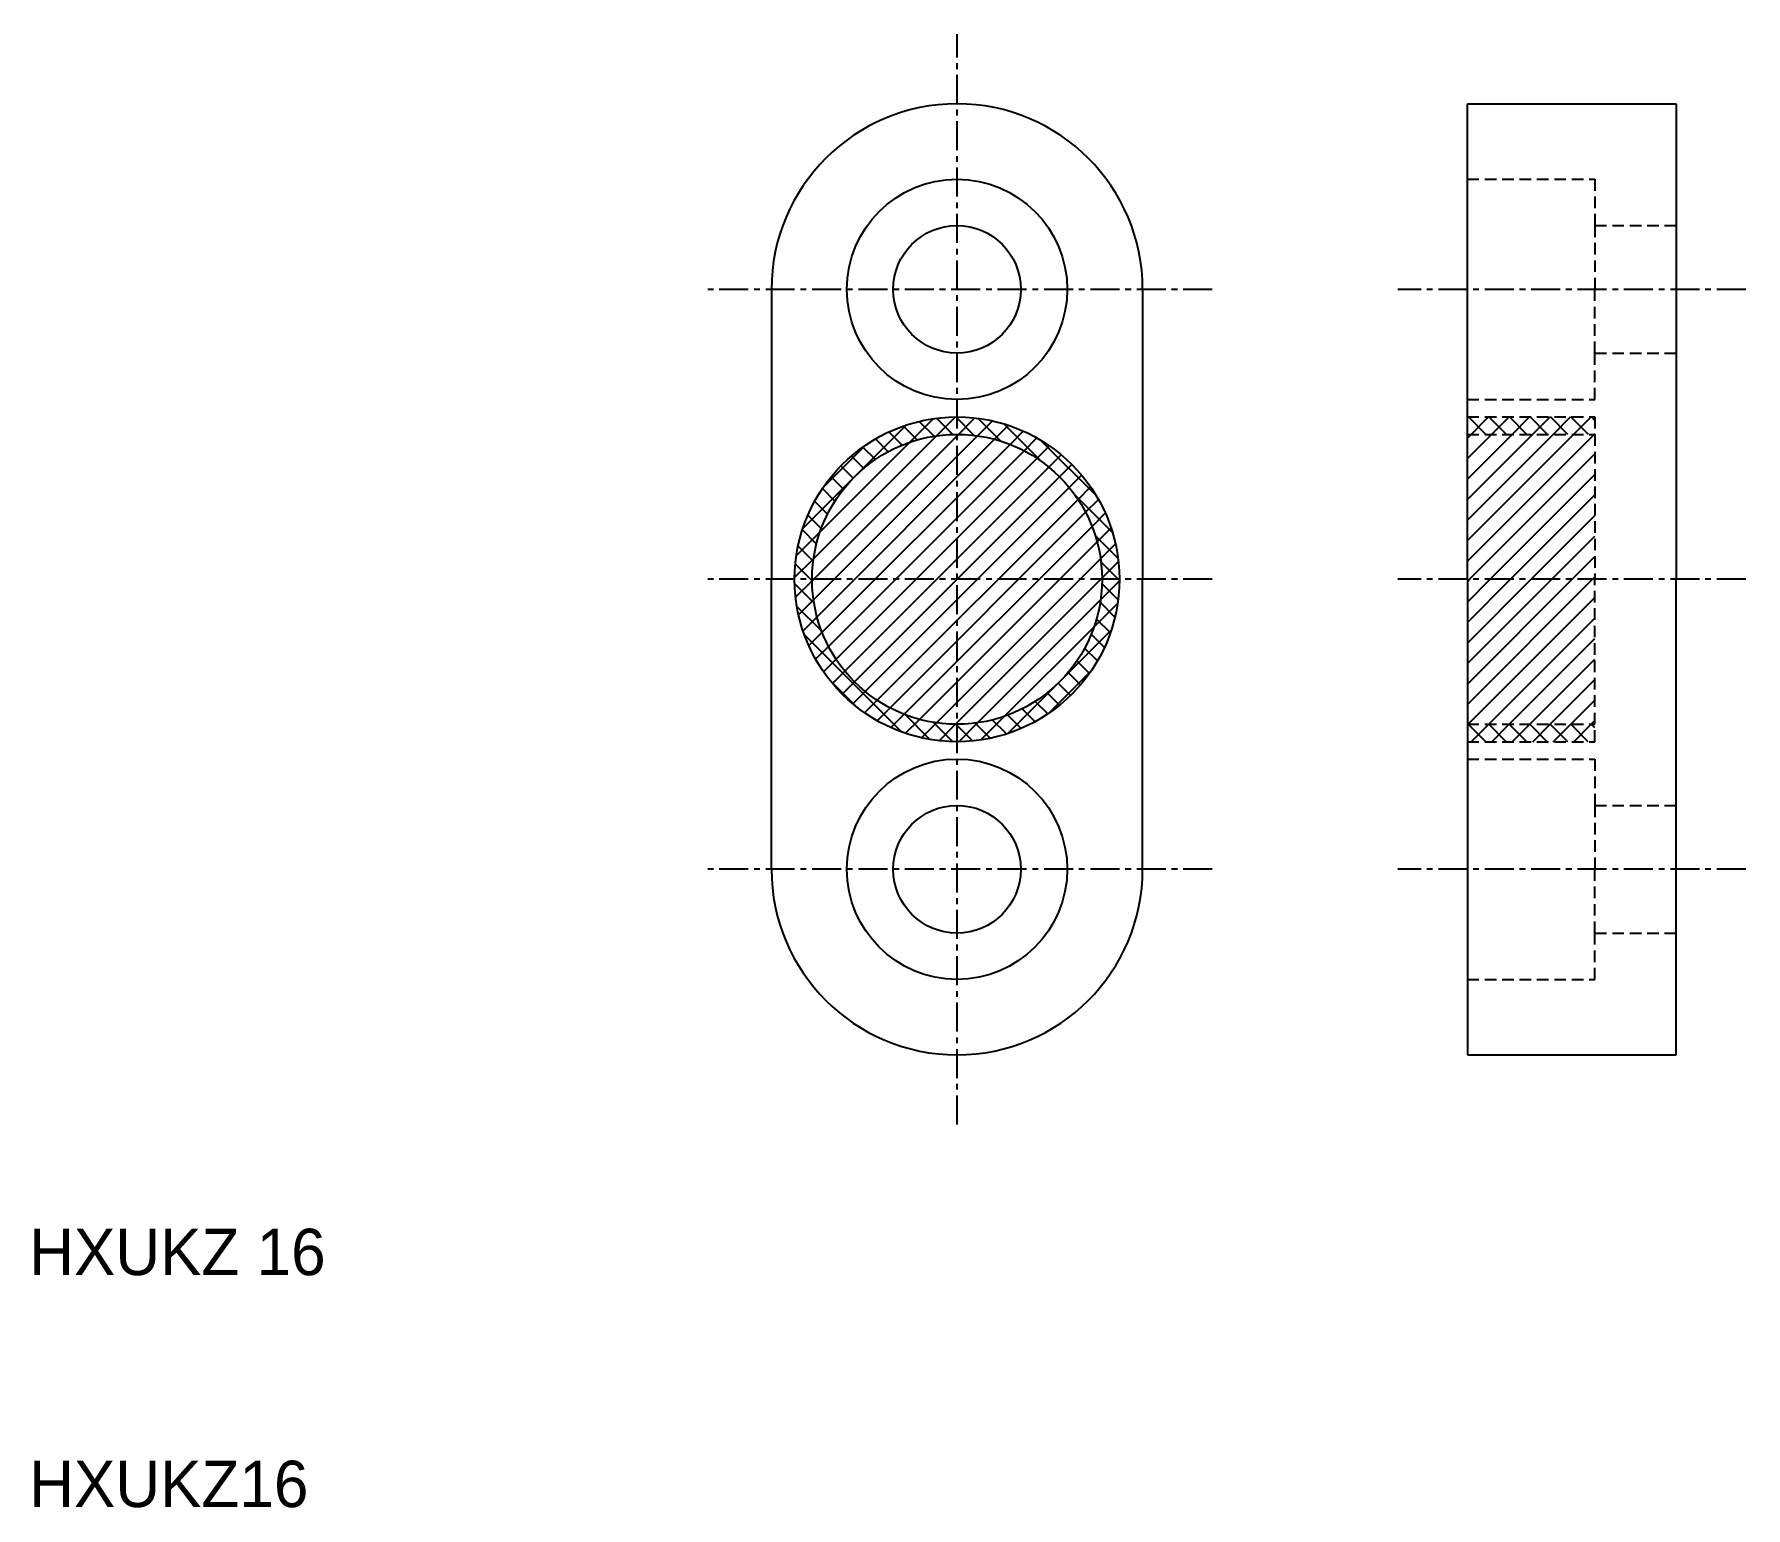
# Model space of a CAD drawing. Extents: x 10.2 to 84, y 10 to 73.5.
import ezdxf

# ---------------------------------------------------------------- set-up
doc = ezdxf.new("R2010")
doc.units = 0
doc.linetypes.add('CENTER', pattern=[2, 1.25, -0.25, 0.25, -0.25])
doc.linetypes.add('DASHED', pattern=[0.75, 0.5, -0.25])
doc.layers.get('0').update_dxf_attribs({"linetype": 'CONTINUOUS'})
doc.layers.add('CENTER', color=1, linetype='CENTER')

# ---------------------------------------------------------------- blocks, each defined once
blk = doc.blocks.new('*X16')
at = {"color": 0, "linetype": 'CONTINUOUS'}
for p, q in [((43.75, 49.937), (50.063, 56.25)), ((43.813, 49.116), (50.884, 56.187)), ((43.813, 50.884), (49.116, 56.187)), ((43.963, 48.382), (51.618, 56.037)), ((44.096, 52.051), (47.949, 55.904)), ((44.182, 47.717), (52.283, 55.818)), ((44.458, 47.11), (52.89, 55.542)), ((44.786, 46.554), (53.446, 55.214)), ((45.161, 46.045), (53.955, 54.839)), ((45.581, 45.581), (54.419, 54.419)), ((46.045, 45.161), (54.839, 53.955)), ((46.554, 44.786), (55.214, 53.446)), ((47.11, 44.458), (55.542, 52.89)), ((47.717, 44.182), (55.818, 52.283)), ((48.382, 43.963), (56.037, 51.618)), ((49.116, 43.813), (56.187, 50.884)), ((49.937, 43.75), (56.25, 50.063)), ((50.884, 43.813), (56.187, 49.116)), ((52.051, 44.096), (55.904, 47.949))]:
    blk.add_line(p, q, dxfattribs=at)
blk = doc.blocks.new('*X17')
at = {"color": 0, "linetype": 'CONTINUOUS'}
for p, q in [((72, 50.787), (77.463, 56.25)), ((72, 51.671), (76.579, 56.25)), ((72, 52.555), (75.695, 56.25)), ((72, 53.438), (74.812, 56.25)), ((72, 54.322), (73.928, 56.25)), ((72, 55.206), (73.044, 56.25)), ((72, 56.09), (72.16, 56.25)), ((72.097, 50), (77.5, 55.403)), ((72.981, 50), (77.5, 54.519)), ((73.865, 50), (77.5, 53.635)), ((74.749, 50), (77.5, 52.751)), ((75.633, 50), (77.5, 51.867)), ((76.517, 50), (77.5, 50.983)), ((72, 44.6), (77.4, 50)), ((72, 45.483), (76.517, 50)), ((72, 46.367), (75.633, 50)), ((72, 47.251), (74.749, 50)), ((72, 48.135), (73.865, 50)), ((72, 49.019), (72.981, 50)), ((72, 49.903), (72.097, 50)), ((77.4, 50), (77.5, 50.1)), ((72.034, 43.75), (77.5, 49.216)), ((72.918, 43.75), (77.5, 48.332)), ((73.802, 43.75), (77.5, 47.448)), ((74.686, 43.75), (77.5, 46.564)), ((75.57, 43.75), (77.5, 45.68)), ((76.454, 43.75), (77.5, 44.796)), ((77.338, 43.75), (77.5, 43.912))]:
    blk.add_line(p, q, dxfattribs=at)
blk = doc.blocks.new('*X18')
at = {"color": 0, "linetype": 'CONTINUOUS'}
for p, q in [((72, 56.974), (72.026, 57)), ((72.797, 56.25), (72.047, 57)), ((72.16, 56.25), (72.91, 57)), ((73.681, 56.25), (72.931, 57)), ((73.044, 56.25), (73.794, 57)), ((74.565, 56.25), (73.815, 57)), ((73.928, 56.25), (74.678, 57)), ((75.449, 56.25), (74.699, 57)), ((74.812, 56.25), (75.562, 57)), ((76.333, 56.25), (75.583, 57)), ((75.695, 56.25), (76.445, 57)), ((77.216, 56.25), (76.466, 57)), ((76.579, 56.25), (77.329, 57)), ((77.5, 56.85), (77.35, 57)), ((77.463, 56.25), (77.5, 56.287)), ((72, 43.716), (72.034, 43.75)), ((72.789, 43), (72.039, 43.75)), ((72.168, 43), (72.918, 43.75)), ((73.673, 43), (72.923, 43.75)), ((73.052, 43), (73.802, 43.75)), ((74.557, 43), (73.807, 43.75)), ((73.936, 43), (74.686, 43.75)), ((75.44, 43), (74.69, 43.75)), ((74.82, 43), (75.57, 43.75)), ((76.324, 43), (75.574, 43.75)), ((75.704, 43), (76.454, 43.75)), ((77.208, 43), (76.458, 43.75)), ((76.588, 43), (77.338, 43.75)), ((77.5, 43.592), (77.342, 43.75)), ((77.471, 43), (77.5, 43.029))]:
    blk.add_line(p, q, dxfattribs=at)
blk = doc.blocks.new('*X19')
at = {"color": 0, "linetype": 'CONTINUOUS'}
for p, q in [((47.949, 55.904), (48.969, 56.924)), ((49.116, 56.187), (49.929, 57)), ((49.819, 56.247), (49.121, 56.945)), ((50.744, 56.206), (49.95, 57)), ((50.063, 56.25), (50.77, 56.957)), ((50.884, 56.187), (51.528, 56.831)), ((51.87, 55.964), (50.891, 56.943)), ((43.352, 52.19), (47.81, 56.648)), ((47.631, 55.784), (47.061, 56.353)), ((48.287, 56.011), (47.69, 56.608)), ((49.011, 56.171), (48.374, 56.808)), ((51.618, 56.037), (52.219, 56.639)), ((53.63, 55.088), (52.014, 56.704)), ((52.283, 55.818), (52.856, 56.391)), ((52.89, 55.542), (53.443, 56.095)), ((44.207, 53.93), (46.07, 55.793)), ((46.481, 55.165), (45.943, 55.704)), ((47.031, 55.5), (46.48, 56.051)), ((53.446, 55.214), (53.986, 55.754)), ((56.006, 53.596), (53.596, 56.006)), ((53.955, 54.839), (54.488, 55.372)), ((45.52, 54.358), (44.99, 54.889)), ((45.978, 54.784), (45.446, 55.316)), ((54.419, 54.419), (54.95, 54.95)), ((44.738, 53.373), (44.197, 53.914)), ((45.107, 53.888), (44.573, 54.422)), ((54.839, 53.955), (55.372, 54.488)), ((55.214, 53.446), (55.754, 53.986)), ((44.417, 52.81), (43.862, 53.365)), ((56.704, 52.014), (55.088, 53.63)), ((55.542, 52.89), (56.095, 53.443)), ((44.148, 52.195), (43.572, 52.771)), ((55.818, 52.283), (56.391, 52.856)), ((43.076, 51.031), (44.096, 52.051)), ((43.938, 51.521), (43.331, 52.128)), ((56.943, 50.891), (55.964, 51.87)), ((56.037, 51.618), (56.639, 52.219)), ((43.798, 50.777), (43.147, 51.428)), ((56.187, 50.884), (56.831, 51.528)), ((43, 50.071), (43.813, 50.884)), ((43.75, 49.941), (43.031, 50.66)), ((57, 49.95), (56.206, 50.744)), ((56.25, 50.063), (56.957, 50.77)), ((43.835, 48.973), (43.003, 49.805)), ((43.043, 49.23), (43.75, 49.937)), ((56.187, 49.116), (57, 49.929)), ((56.945, 49.121), (56.247, 49.819)), ((44.166, 47.758), (43.099, 48.824)), ((43.169, 48.472), (43.813, 49.116)), ((55.904, 47.949), (56.924, 48.969)), ((56.808, 48.374), (56.171, 49.011)), ((43.361, 47.781), (43.963, 48.382)), ((56.608, 47.69), (56.011, 48.287)), ((47.625, 43.415), (43.415, 47.625)), ((43.609, 47.144), (44.182, 47.717)), ((52.19, 43.352), (56.648, 47.81)), ((56.353, 47.061), (55.784, 47.631)), ((43.905, 46.557), (44.458, 47.11)), ((44.246, 46.014), (44.786, 46.554)), ((56.051, 46.48), (55.5, 47.031)), ((44.628, 45.512), (45.161, 46.045)), ((53.93, 44.207), (55.793, 46.07)), ((55.316, 45.446), (54.784, 45.978)), ((55.704, 45.943), (55.165, 46.481)), ((45.602, 44.554), (44.554, 45.602)), ((45.05, 45.05), (45.581, 45.581)), ((45.512, 44.628), (46.045, 45.161)), ((54.422, 44.573), (53.888, 45.107)), ((54.889, 44.99), (54.358, 45.52)), ((46.014, 44.246), (46.554, 44.786)), ((46.557, 43.905), (47.11, 44.458)), ((53.365, 43.862), (52.81, 44.417)), ((53.914, 44.197), (53.373, 44.738)), ((47.144, 43.609), (47.717, 44.182)), ((48.824, 43.099), (47.758, 44.166)), ((47.781, 43.361), (48.382, 43.963)), ((48.472, 43.169), (49.116, 43.813)), ((49.805, 43.003), (48.973, 43.835)), ((49.23, 43.043), (49.937, 43.75)), ((50.66, 43.031), (49.941, 43.75)), ((50.071, 43), (50.884, 43.813)), ((51.428, 43.147), (50.777, 43.798)), ((51.031, 43.076), (52.051, 44.096)), ((52.128, 43.331), (51.521, 43.938)), ((52.771, 43.572), (52.195, 44.148))]:
    blk.add_line(p, q, dxfattribs=at)

msp = doc.modelspace()

# ---------------------------------------------------------------- linework, layer by layer
at = {"color": 7, "linetype": 'CONTINUOUS'}
for p, q in [((72, 70.5), (81, 70.5)), ((72, 50), (72, 70.5)), ((81, 70.5), (81, 50)), ((42, 62.5), (42, 50)), ((58, 62.5), (58, 50)), ((42, 37.5), (42, 50)), ((58, 37.5), (58, 50)), ((72, 50), (72, 29.5)), ((81, 29.5), (81, 50)), ((72, 29.5), (81, 29.5))]:
    msp.add_line(p, q, dxfattribs=at)
at = {"color": 3, "linetype": 'DASHED'}
for p, q in [((72, 67.25), (77.5, 67.25)), ((77.5, 67.25), (77.5, 65.25)), ((77.5, 65.25), (81, 65.25)), ((77.5, 65.25), (77.5, 62.5)), ((77.5, 59.75), (77.5, 62.5)), ((77.5, 59.75), (81, 59.75)), ((77.5, 57.75), (77.5, 59.75)), ((72, 57.75), (77.5, 57.75)), ((72, 57), (77.5, 57)), ((77.5, 57), (77.5, 56.25)), ((72, 56.25), (77.5, 56.25)), ((77.5, 56.25), (77.5, 50)), ((77.5, 43.75), (77.5, 50)), ((72, 43.75), (77.5, 43.75)), ((77.5, 43), (77.5, 43.75)), ((72, 43), (77.5, 43)), ((72, 42.25), (77.5, 42.25)), ((77.5, 42.25), (77.5, 40.25)), ((77.5, 40.25), (81, 40.25)), ((77.5, 40.25), (77.5, 37.5)), ((77.5, 34.75), (77.5, 37.5)), ((77.5, 34.75), (81, 34.75)), ((77.5, 32.75), (77.5, 34.75)), ((72, 32.75), (77.5, 32.75))]:
    msp.add_line(p, q, dxfattribs=at)
at = {"color": 7, "linetype": 'CONTINUOUS'}
for centre, radius in [((50, 62.5), 4.75), ((50, 62.5), 2.75), ((50, 50), 7), ((50, 50), 6.25), ((50, 37.5), 4.75), ((50, 37.5), 2.75)]:
    msp.add_circle(centre, radius, dxfattribs=at)
for centre, start, end in [((50, 62.5), 0, 180), ((50, 37.5), 180, 0)]:
    msp.add_arc(centre, 8, start, end, dxfattribs=at)
at = {"layer": 'CENTER', "color": 1, "linetype": 'CENTER'}
for p, q in [((50, 26.5), (50, 73.5)), ((61, 62.5), (39, 62.5)), ((84, 62.5), (69, 62.5)), ((61, 50), (39, 50)), ((84, 50), (69, 50)), ((61, 37.5), (39, 37.5)), ((84, 37.5), (69, 37.5))]:
    msp.add_line(p, q, dxfattribs=at)

# ---------------------------------------------------------------- block references
at = {"color": 3, "linetype": 'CONTINUOUS'}
for name in ['*X19', '*X18', '*X16', '*X17']:
    msp.add_blockref(name, (0, 0), dxfattribs=at)

# ---------------------------------------------------------------- texts
at = {"color": 7, "linetype": 'CONTINUOUS'}
for s, p in [('HXUKZ 16', (10, 20)), ('HXUKZ16', (10, 10))]:
    msp.add_text(s, height=2, dxfattribs=at).set_placement(p)

doc.saveas('drawing.dxf')
